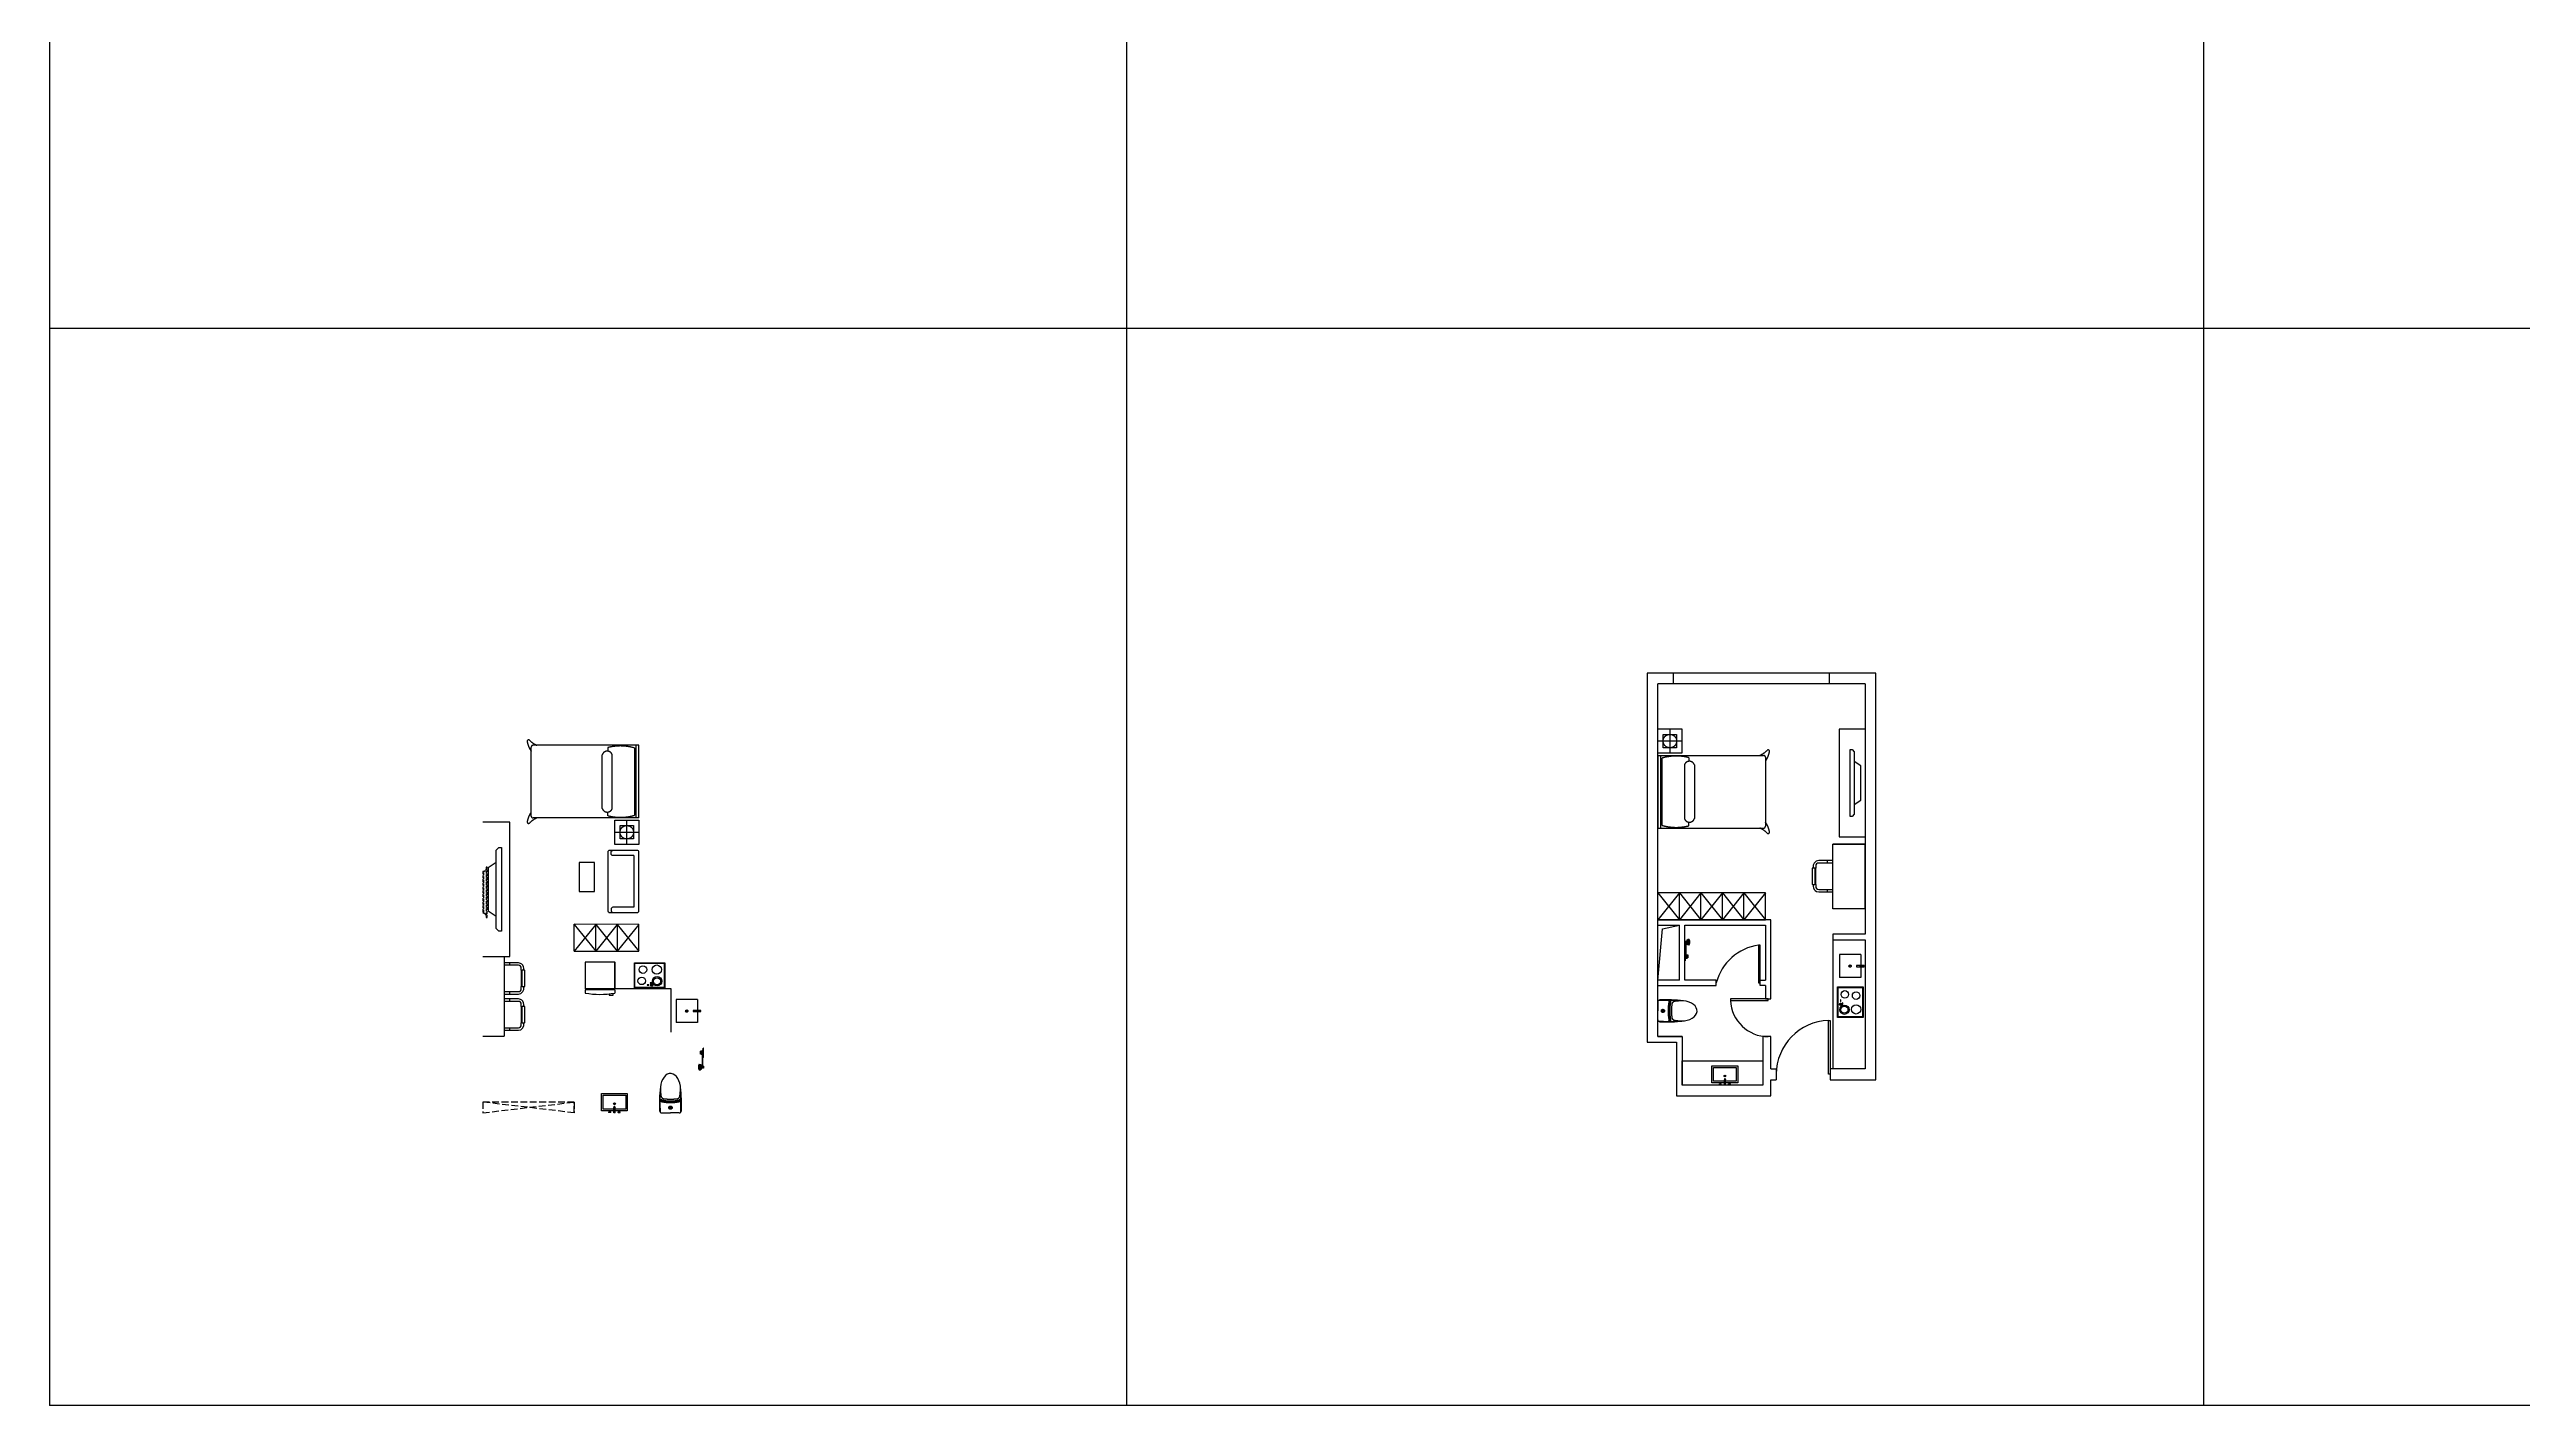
# Model space of a CAD drawing. Extents: x 64524 to 106254978, y -22354 to 20449254.
# Drawn here: x 106054978 to 106100903, y 19827214 to 19852395 of the extents above; entities that cross this region are included whole.
import ezdxf

# ---------------------------------------------------------------- set-up
doc = ezdxf.new("R2010")
doc.units = 0
doc.header["$LTSCALE"] = 1000
doc.header["$MEASUREMENT"] = 0
for name, pattern in [('125横厅$0$125横厅$0$DASH', [0.35, 0.25, -0.1]), ('88竖厅$1$88竖厅$0$DASH', [0.35, 0.25, -0.1]), ('DASH', [0.35, 0.25, -0.1])]:
    doc.linetypes.add(name, pattern=pattern)
doc.layers.get('0').update_dxf_attribs({"color": 255, "linetype": 'CONTINUOUS'})
for name, color, linetype in [('125横厅$0$125横厅$0$A-FURN', 251, 'CONTINUOUS'), ('88竖厅$1$88竖厅$0$A-FURN', 251, 'CONTINUOUS'), ('B不可动建筑图层', 6, 'CONTINUOUS'), ('DOOR_FIRE_TEXT', 7, 'CONTINUOUS'), ('J家具', 4, 'CONTINUOUS'), ('K可动模块', 4, 'CONTINUOUS'), ('WALL', 4, 'CONTINUOUS')]:
    doc.layers.add(name, color=color, linetype=linetype)
doc.styles.add('ROMANS', font='romans.shx', dxfattribs={"width": 0.5})
doc.styles.get("Standard").update_dxf_attribs({"font": '', "width": 0.75})
doc.styles.get('Standard').set_extended_font_data('FangSong_GB2312')

# ---------------------------------------------------------------- blocks, each defined once
blk = doc.blocks.new('88竖厅$0$88竖厅$0$A$C6CF67412')
at = {"linetype": '88竖厅$1$88竖厅$0$DASH', "ltscale": 0.2}
for p, q in [((1620, 1008), (1599, 1008)), ((1599, 1008), (1599, 72)), ((1620, 72), (1620, 1008)), ((1683, 924), (1662, 924)), ((1662, 924), (1662, 156)), ((1683, 156), (1683, 924)), ((1599, 72), (1620, 72)), ((1662, 156), (1683, 156))]:
    blk.add_line(p, q, dxfattribs=at)
at = {"linetype": '88竖厅$1$88竖厅$0$DASH', "ltscale": 0.2, "extrusion": (2.78838e-16, 6.99902e-16, -1)}
blk.add_ellipse((1698, 995), major_axis=(79.4, 0.5), ratio=1, start_param=2.047653, end_param=3.321456, dxfattribs=at)
at = {"linetype": '88竖厅$1$88竖厅$0$DASH', "ltscale": 0.2, "extrusion": (2.78497e-16, 7.00314e-16, -1)}
blk.add_ellipse((1698, 85), major_axis=(-79.4, 1), ratio=1, start_param=-0.185469, end_param=1.088334, dxfattribs=at)
blk = doc.blocks.new('bingxiang1')
for p, q in [((550, 0), (0, 0)), ((0, 0), (0, -495)), ((550, 0), (550, -495)), ((550, -495), (0, -495)), ((550, -516), (0, -516)), ((0, -516), (0, -577)), ((27, -495), (27, -516)), ((446, -591), (446, -612)), ((446, -612), (523, -612)), ((523, -495), (523, -516)), ((523, -612), (523, -581)), ((550, -516), (550, -577))]:
    blk.add_line(p, q)
blk.add_arc((275, 1056), 1656, 260.4416, 279.5584)
blk = doc.blocks.new('床')
at = {"layer": 'J家具', "linetype": 'DASH', "ltscale": 150}
for p, q in [((106061900, 19878614), (106061900, 19877709)), ((106063250, 19878614), (106061900, 19878614)), ((106063250, 19878564), (106061900, 19878564)), ((106063250, 19878614), (106063250, 19877930)), ((106063290, 19878164), (106063290, 19878614)), ((106063290, 19878614), (106063740, 19878614)), ((106063740, 19878614), (106063740, 19878164)), ((106063740, 19878164), (106063290, 19878164)), ((106061900, 19877714), (106061900, 19876716)), ((106063250, 19877930), (106063250, 19876716)), ((106061900, 19876716), (106061900, 19876649)), ((106063250, 19876716), (106063250, 19876649)), ((106062010, 19876614), (106061935, 19876614)), ((106063140, 19876614), (106062010, 19876614)), ((106063215, 19876614), (106063140, 19876614))]:
    blk.add_line(p, q, dxfattribs=at)
at = {"layer": 'J家具', "color": 251, "linetype": 'DASH', "ltscale": 150}
for p, q in [((106061950, 19878533), (106063200, 19878533)), ((106063390, 19878264), (106063390, 19878514)), ((106063390, 19878514), (106063640, 19878514)), ((106063515, 19878164), (106063515, 19878614)), ((106063640, 19878514), (106063640, 19878264)), ((106061943, 19878035), (106062010, 19878035)), ((106063072, 19878120), (106062078, 19878120)), ((106063207, 19878035), (106063140, 19878035)), ((106063740, 19878389), (106063290, 19878389)), ((106063640, 19878264), (106063390, 19878264)), ((106062169, 19877932), (106062078, 19877932)), ((106063072, 19877932), (106062078, 19877932))]:
    blk.add_line(p, q, dxfattribs=at)
blk.add_circle((106063515, 19878389), 125, dxfattribs=at)
for centre, radius, start, end in [((106062849, 19878271), 936, 163.7614, 194.6385), ((106062301, 19878271), 936, 345.3615, 16.2386), ((106062108, 19878026), 98.8, 107.9551, 252.0449), ((106063041, 19878026), 98.8, 287.9551, 72.0449)]:
    blk.add_arc(centre, radius, start, end, dxfattribs=at)
at = {"layer": 'J家具', "linetype": 'DASH', "ltscale": 150}
for centre, radius, start, end in [((106061501, 19876896), 437, 314.4254, 335.7104), ((106061935, 19876649), 35, 180, 270), ((106061935, 19876649), 35, 180, 270), ((106063215, 19876649), 35, 270, 0), ((106063215, 19876649), 35, 270, 0), ((106063649, 19876896), 437, 204.2896, 225.5746), ((106061826, 19876565), 26.4, 134.4254, 280.1236), ((106061751, 19876985), 453, 280.1236, 304.9237), ((106063399, 19876985), 453, 235.0763, 259.8764), ((106063324, 19876565), 26.4, 259.8764, 45.5746)]:
    blk.add_arc(centre, radius, start, end, dxfattribs=at)
blk = doc.blocks.new('马桶')
at = {"layer": 'J家具'}
for p in [(106068925, 19878064), (106069252, 19878064)]:
    blk.add_line(p, (106069088, 19878064), dxfattribs=at)
at = {"layer": 'J家具', "color": 251, "linetype": 'DASH', "ltscale": 150}
for radius in [29.6, 16.1]:
    blk.add_circle((106069088, 19877968), radius, dxfattribs=at)
at = {"layer": 'J家具'}
for centre, radius, start, end in [((106071460, 19877909), 2577, 177.4001, 187.1336), ((106068925, 19878024), 40, 90, 177.4001), ((106069252, 19878024), 40, 2.5999, 90), ((106066717, 19877909), 2577, 352.8664, 2.5999)]:
    blk.add_arc(centre, radius, start, end, dxfattribs=at)
at = {"layer": 'J家具', "color": 251, "linetype": 'DASH', "ltscale": 150}
for centre, radius, start, end in [((106073205, 19877867), 4312, 177.5288, 183.6994), ((106064972, 19877867), 4312, 356.3006, 2.4712), ((106068912, 19877862), 18.8, 174.0685, 287.6407), ((106068910, 19877871), 18.2, 203.5276, 286.6187), ((106068916, 19877846), 24.1, 198.0596, 297.7967), ((106070002, 19877595), 1100, 171.703, 180.3481), ((106068973, 19877743), 60, 95.3921, 169.5299), ((106069065, 19877270), 602, 87.7467, 104.3815), ((106069065, 19877270), 592, 87.7467, 104.3815), ((106069065, 19877290), 552, 87.5425, 104.3815), ((106069097, 19876431), 1378, 90.3409, 95.3921), ((106069112, 19877270), 602, 75.6185, 92.2533), ((106069112, 19877290), 552, 75.6185, 92.4575), ((106069080, 19876431), 1378, 84.6079, 89.6591), ((106069112, 19877270), 592, 75.6185, 92.2533), ((106069204, 19877743), 60, 10.4701, 84.6079), ((106069260, 19877846), 24.1, 242.2033, 341.9404), ((106069265, 19877862), 18.8, 252.3593, 5.9315), ((106069267, 19877871), 18.2, 253.3813, 336.4724), ((106068175, 19877595), 1100, 359.6519, 8.297)]:
    blk.add_arc(centre, radius, start, end, dxfattribs=at)
at = {"layer": 'J家具'}
blk.add_ellipse((106069088, 19877623), major_axis=(0, 289), ratio=0.648116, start_param=1.570796, end_param=4.592942, dxfattribs=at)
blk = doc.blocks.new('淋浴')
at = {"layer": 'J家具', "linetype": 'DASH', "ltscale": 150, "extrusion": (-1.36181e-08, 7.05684e-19, 1)}
for p, q in [((106067686, 19878614, 0), (106067686, 19878604, 0)), ((106067856, 19878614, 0), (106067686, 19878614, 0)), ((106067856, 19878604, 0), (106067686, 19878604, 0)), ((106067739, 19878612, 0), (106067741, 19878614, 0)), ((106067739, 19878612, 0), (106067739, 19878575, 0)), ((106067741, 19878573, 0), (106067739, 19878575, 0)), ((106067801, 19878614, 0), (106067741, 19878614, 0)), ((106067801, 19878573, 0), (106067741, 19878573, 0)), ((106067744, 19878591, 0), (106067743, 19878590, 0)), ((106067743, 19878590, 0), (106067743, 19878556, 0)), ((106067744, 19878555, 0), (106067743, 19878556, 0)), ((106067797, 19878591, 0), (106067744, 19878591, 0)), ((106067797, 19878555, 0), (106067744, 19878555, 0)), ((106067745, 19878591, 0), (106067745, 19878602, 0)), ((106067755, 19878590, 0), (106067756, 19878591, 0)), ((106067755, 19878590, 0), (106067755, 19878562, 0)), ((106067756, 19878561, 0), (106067755, 19878562, 0)), ((106067785, 19878591, 0), (106067756, 19878591, 0)), ((106067785, 19878561, 0), (106067756, 19878561, 0)), ((106067757, 19878593, 0), (106067757, 19878602, 0)), ((106067784, 19878593, 0), (106067757, 19878593, 0)), ((106067758, 19878591, 0), (106067758, 19878593, 0)), ((106067783, 19878591, 0), (106067783, 19878593, 0)), ((106067784, 19878593, 0), (106067784, 19878602, 0)), ((106067785, 19878591, 0), (106067786, 19878590, 0)), ((106067786, 19878562, 0), (106067785, 19878561, 0)), ((106067786, 19878590, 0), (106067786, 19878562, 0)), ((106067796, 19878591, 0), (106067796, 19878602, 0)), ((106067797, 19878591, 0), (106067798, 19878590, 0)), ((106067798, 19878556, 0), (106067797, 19878555, 0)), ((106067798, 19878590, 0), (106067798, 19878556, 0)), ((106067801, 19878614, 0), (106067803, 19878612, 0)), ((106067803, 19878575, 0), (106067801, 19878573, 0)), ((106067803, 19878612, 0), (106067803, 19878575, 0)), ((106067856, 19878614, 0), (106067856, 19878604, 0))]:
    blk.add_line(p, q, dxfattribs=at)
at = {"layer": 'J家具', "linetype": 'DASH', "ltscale": 150, "extrusion": (-1.36181e-08, 7.05684e-19, 1), "elevation": -1}
for points in [[(106067856, 19878604), (106067792, 19878602), (106067737, 19878602), (106067686, 19878604)], [(106067803, 19878597), (106068022, 19878597)], [(106067803, 19878587), (106068022, 19878587)], [(106067986, 19878534), (106067986, 19878557)], [(106068018, 19878614), (106068019, 19878574)], [(106068018, 19878614), (106068055, 19878614)], [(106068022, 19878597), (106068022, 19878572)], [(106068027, 19878564), (106068025, 19878562)], [(106068046, 19878564), (106068048, 19878562)], [(106068050, 19878597), (106068050, 19878572)], [(106068055, 19878614), (106068054, 19878574)], [(106068086, 19878534), (106068086, 19878557)]]:
    blk.add_lwpolyline(points, dxfattribs=at)
at = {"layer": 'J家具', "linetype": 'DASH', "ltscale": 150, "extrusion": (-1.36181e-08, 7.05684e-19, 1)}
for centre, radius, start, end in [((106068036, 19878574, -1), 17.3, 180, 227.216), ((106068036, 19878574, -1), 15.3, 312.784, 227.216), ((106068036, 19878574, -1), 14.3, 312.784, 227.216), ((106068036, 19878597, -1), 14, 357.7558, 180), ((106068036, 19878574, -1), 17.3, 312.784, 0)]:
    blk.add_arc(centre, radius, start, end, dxfattribs=at)
for centre, start_param, end_param in [((106068036, 19878557, 0), 4.712389, 10.995574), ((106068036, 19878534, 0), 0, 3.141593)]:
    blk.add_ellipse(centre, major_axis=(-50, 0, 0), ratio=0.298895, start_param=start_param, end_param=end_param, dxfattribs=at)
at = {"layer": 'J家具', "linetype": 'DASH', "ltscale": 150, "extrusion": (1.36181e-08, -7.05684e-19, -1)}
blk.add_ellipse((106068036, 19878558, 0), major_axis=(-42.9, 0, 0), ratio=0.257242, start_param=-1.570796, end_param=4.712389, dxfattribs=at)
blk = doc.blocks.new('台盆')
at = {"layer": 'J家具', "extrusion": (-7.05685e-19, -1.36181e-08, 1)}
for p, q in [((106070177, 19877398, 0), (106070187, 19877399, 0)), ((106070177, 19877380, 0), (106070187, 19877379, 0)), ((106070281, 19877399, 0), (106070189, 19877399, 0)), ((106070281, 19877378, 0), (106070189, 19877378, 0)), ((106070284, 19877492, 0), (106070268, 19877492, 0)), ((106070268, 19877457, 0), (106070268, 19877492, 0)), ((106070284, 19877457, 0), (106070268, 19877457, 0)), ((106070284, 19877320, 0), (106070268, 19877320, 0)), ((106070268, 19877320, 0), (106070268, 19877286, 0)), ((106070284, 19877286, 0), (106070268, 19877286, 0)), ((106070281, 19877402, 0), (106070281, 19877375, 0)), ((106070288, 19877402, 0), (106070281, 19877402, 0)), ((106070288, 19877375, 0), (106070281, 19877375, 0)), ((106070284, 19877457, 0), (106070284, 19877492, 0)), ((106070288, 19877488, 0), (106070284, 19877488, 0)), ((106070288, 19877461, 0), (106070284, 19877461, 0)), ((106070284, 19877320, 0), (106070284, 19877286, 0)), ((106070288, 19877317, 0), (106070284, 19877317, 0)), ((106070288, 19877289, 0), (106070284, 19877289, 0)), ((106070285, 19877402, 0), (106070285, 19877375, 0)), ((106070288, 19877402, 0), (106070288, 19877375, 0))]:
    blk.add_line(p, q, dxfattribs=at)
at = {"layer": 'J家具', "extrusion": (-7.05685e-19, -1.36181e-08, 1), "elevation": 0}
for points in [[(106070249, 19877378), (106070249, 19877147), (106069930, 19877147), (106069930, 19877627), (106070249, 19877627), (106070249, 19877399)], [(106070219, 19877378), (106070219, 19877177), (106069960, 19877177), (106069960, 19877597), (106070219, 19877597), (106070219, 19877399)]]:
    blk.add_lwpolyline(points, dxfattribs=at)
at = {"layer": 'J家具', "extrusion": (-7.05685e-19, -1.36181e-08, 1)}
for radius in [16.9, 12.3, 10.3]:
    blk.add_circle((106070120, 19877389, 0), radius, dxfattribs=at)
for centre, radius, start, end in [((106070179, 19877389, 0), 8.91, 97.6621, 262.3376), ((106070189, 19877389, 0), 10.3, 89.9998, 269.9998)]:
    blk.add_arc(centre, radius, start, end, dxfattribs=at)
blk = doc.blocks.new('椅子')
at = {"layer": 'DOOR_FIRE_TEXT', "color": 4, "linetype": 'ByBlock', "extrusion": (7.05687e-19, 1.36181e-08, 1)}
for p, q in [((106083564, 19878808), (106083564, 19878546, 0)), ((106083564, 19878546, 0), (106083574, 19878501, 0)), ((106083574, 19878501, 0), (106083611, 19878460, 0)), ((106084101, 19878463, 0), (106084121, 19878482, 0)), ((106084121, 19878482, 0), (106084135, 19878504, 0)), ((106084135, 19878504, 0), (106084144, 19878546, 0)), ((106084144, 19878546, 0), (106084144, 19878808)), ((106083611, 19878460, 0), (106083649, 19878446, 0)), ((106083649, 19878446, 0), (106083703, 19878446, 0)), ((106083703, 19878446, 0), (106083703, 19878435, 0)), ((106083703, 19878435, 0), (106083706, 19878427, 0)), ((106083706, 19878427, 0), (106083713, 19878425, 0)), ((106083713, 19878425, 0), (106083996, 19878425, 0)), ((106083996, 19878425, 0), (106084003, 19878427, 0)), ((106084003, 19878427, 0), (106084006, 19878435, 0)), ((106084006, 19878435, 0), (106084006, 19878446, 0)), ((106084006, 19878446, 0), (106084044, 19878446, 0)), ((106084044, 19878446, 0), (106084070, 19878449, 0)), ((106084070, 19878449, 0), (106084101, 19878463, 0))]:
    blk.add_line(p, q, dxfattribs=at)
at = {"layer": 'K可动模块', "extrusion": (7.05687e-19, 1.36181e-08, 1)}
blk.add_line((106084006, 19878491, 0), (106083703, 19878491, 0), dxfattribs=at)
at = {"layer": 'K可动模块', "extrusion": (7.05687e-19, 1.36181e-08, 1), "elevation": 0}
for points in [[(106083609, 19878710), (106083564, 19878710)], [(106084144, 19878710), (106084099, 19878710)]]:
    blk.add_lwpolyline(points, dxfattribs=at)
for points in [[(106083609, 19878808), (106083609, 19878546, 0.414214), (106083664, 19878491), (106083703, 19878491)], [(106084006, 19878491), (106084044, 19878491, 0.414214), (106084099, 19878546), (106084099, 19878808)]]:
    blk.add_lwpolyline(points, format="xyb", dxfattribs=at)
blk.add_lwpolyline([(106083996, 19878481), (106083713, 19878481, 0.414214), (106083703, 19878471), (106083703, 19878435, 0.414214), (106083713, 19878425), (106083996, 19878425, 0.414214), (106084006, 19878435), (106084006, 19878471, 0.414214)], format="xyb", close=True, dxfattribs=at)
blk = doc.blocks.new('沙发')
at = {"layer": 'J家具', "extrusion": (1.12917e-07, -2.4151e-06, 1)}
blk.add_line((106086647, 19877458, 0), (106086647, 19875958, 0), dxfattribs=at)
at = {"layer": 'J家具'}
blk.add_lwpolyline([(106085063, 19876421), (106085512, 19876421), (106085512, 19877257), (106085063, 19877257)], close=True, dxfattribs=at)
at = {"layer": 'J家具', "extrusion": (1.12917e-07, -2.4151e-06, 1), "elevation": -36}
blk.add_lwpolyline([(106085947, 19877608, 0.414214), (106085897, 19877558), (106085897, 19875858, 0.414214), (106085947, 19875808), (106086747, 19875808, 0.414214), (106086797, 19875858), (106086797, 19877558, 0.414214), (106086747, 19877608)], format="xyb", close=True, dxfattribs=at)
at = {"layer": 'J家具', "extrusion": (1.12945e-07, 2.4151e-06, 1), "elevation": 60}
blk.add_lwpolyline([(106086647, 19877458), (106086044, 19877458, -0.414214), (106085994, 19877508), (106085994, 19877558, -0.414214), (106086044, 19877608)], format="xyb", dxfattribs=at)
at = {"layer": 'J家具', "extrusion": (1.12917e-07, -2.4151e-06, 1), "elevation": -36}
blk.add_lwpolyline([(106086647, 19875958), (106086044, 19875958, 0.414214), (106085994, 19875908), (106085994, 19875858, 0.414214), (106086044, 19875808)], format="xyb", dxfattribs=at)
blk = doc.blocks.new('电视')
at = {"layer": 'J家具', "linetype": 'DASH', "ltscale": 150}
for p, q in [((106066638, 19850892, 0), (106064138, 19850892, 0)), ((106064138, 19850892, 0), (106064138, 19850292, 0)), ((106066638, 19850292, 0), (106066638, 19850892, 0)), ((106064613, 19850642, 0), (106066163, 19850642, 0)), ((106064613, 19850592, 0), (106064613, 19850642, 0)), ((106064663, 19850542, 0), (106064613, 19850592, 0)), ((106066113, 19850542, 0), (106064663, 19850542, 0)), ((106065888, 19850542, 0), (106064888, 19850542, 0)), ((106064888, 19850542, 0), (106064988, 19850392, 0)), ((106064988, 19850392, 0), (106065788, 19850392, 0)), ((106065788, 19850392, 0), (106065888, 19850542, 0)), ((106066163, 19850592, 0), (106066113, 19850542, 0)), ((106066163, 19850642, 0), (106066163, 19850592, 0))]:
    blk.add_line(p, q, dxfattribs=at)
blk = doc.blocks.new('书桌')
at = {"layer": 'DOOR_FIRE_TEXT', "color": 4, "linetype": 'ByBlock', "extrusion": (-7.05685e-19, -1.36181e-08, 1)}
for p, q in [((106061811, 19875367, 0), (106061802, 19875325, 0)), ((106061802, 19875325, 0), (106061802, 19875064)), ((106061825, 19875390, 0), (106061811, 19875367, 0)), ((106061845, 19875409, 0), (106061825, 19875390, 0)), ((106061876, 19875422, 0), (106061845, 19875409, 0)), ((106061902, 19875425, 0), (106061876, 19875422, 0)), ((106061940, 19875425, 0), (106061902, 19875425, 0)), ((106061943, 19875444, 0), (106061940, 19875437, 0)), ((106061940, 19875437, 0), (106061940, 19875425, 0)), ((106061950, 19875447, 0), (106061943, 19875444, 0)), ((106062234, 19875447, 0), (106061950, 19875447, 0)), ((106062241, 19875444, 0), (106062234, 19875447, 0)), ((106062244, 19875437, 0), (106062241, 19875444, 0)), ((106062244, 19875426, 0), (106062244, 19875437, 0)), ((106062297, 19875426, 0), (106062244, 19875426, 0)), ((106062335, 19875412, 0), (106062297, 19875426, 0)), ((106062372, 19875371, 0), (106062335, 19875412, 0)), ((106062382, 19875325, 0), (106062372, 19875371, 0)), ((106062382, 19875064), (106062382, 19875325, 0))]:
    blk.add_line(p, q, dxfattribs=at)
at = {"layer": 'J家具', "linetype": 'DASH', "ltscale": 150}
for p, q in [((106061488, 19875064), (106062688, 19875064)), ((106061488, 19874464), (106061488, 19875064)), ((106062688, 19874464), (106062688, 19875064)), ((106062688, 19875064), (106062688, 19874464)), ((106061488, 19874464), (106062688, 19874464))]:
    blk.add_line(p, q, dxfattribs=at)
at = {"layer": 'K可动模块', "extrusion": (-7.05685e-19, -1.36181e-08, 1)}
blk.add_line((106061940, 19875380, 0), (106062244, 19875380, 0), dxfattribs=at)
at = {"layer": 'K可动模块', "extrusion": (-7.05685e-19, -1.36181e-08, 1), "elevation": 0}
for points in [[(106061940, 19875380), (106061902, 19875380, 0.414214), (106061847, 19875325), (106061847, 19875064)], [(106062337, 19875064), (106062337, 19875325, 0.414214), (106062282, 19875380), (106062244, 19875380)]]:
    blk.add_lwpolyline(points, format="xyb", dxfattribs=at)
blk.add_lwpolyline([(106061950, 19875390), (106062234, 19875390, 0.414214), (106062244, 19875400), (106062244, 19875437, 0.414214), (106062234, 19875447), (106061950, 19875447, 0.414214), (106061940, 19875437), (106061940, 19875400, 0.414214)], format="xyb", close=True, dxfattribs=at)
for points in [[(106061802, 19875162), (106061847, 19875162)], [(106062337, 19875162), (106062382, 19875162)]]:
    blk.add_lwpolyline(points, dxfattribs=at)
at = {"layer": 'J家具', "linetype": 'DASH', "ltscale": 150, "oblique": -180, "text_generation_flag": 4, "width": 0.746669, "flags": 9}
blk.add_attdef('YSIZE', (106062688, 19874767), '', height=0.171, dxfattribs=at)
blk = doc.blocks.new('厨具')
at = {"layer": 'J家具'}
for p, q in [((106067612, 19875019, -1), (106067623, 19875008, 3)), ((106067854, 19874956, 1), (106067854, 19874964, 1)), ((106067868, 19874921, 1), (106067868, 19874929, 1)), ((106067925, 19874956, 1), (106067925, 19874964, 1)), ((106068177, 19875019, -1), (106068166, 19875008, 3)), ((106067623, 19874557, 3), (106067612, 19874546, 0)), ((106068177, 19874546, 0), (106068166, 19874557, 3))]:
    blk.add_line(p, q, dxfattribs=at)
at = {"layer": 'J家具', "elevation": 1}
for points in [[(106067842, 19874956), (106067866, 19874956, 0.414214), (106067869, 19874959), (106067869, 19874961, 0.414214), (106067866, 19874964), (106067842, 19874964, 0.414214), (106067840, 19874961), (106067840, 19874959, 0.414214)], [(106067856, 19874921), (106067880, 19874921, 0.414214), (106067883, 19874924), (106067883, 19874926, 0.414214), (106067880, 19874929), (106067856, 19874929, 0.414214), (106067853, 19874926), (106067853, 19874924, 0.414214)], [(106067913, 19874956), (106067937, 19874956, 0.414214), (106067940, 19874959), (106067940, 19874961, 0.414214), (106067937, 19874964), (106067913, 19874964, 0.414214), (106067910, 19874961), (106067910, 19874959, 0.414214)]]:
    blk.add_lwpolyline(points, format="xyb", close=True, dxfattribs=at)
at = {"layer": 'J家具', "elevation": -1}
for points in [[(106068781, 19874586), (106068781, 19874986), (106068350, 19874986)], [(106068781, 19874586), (106068350, 19874586), (106068350, 19874986)], [(106068576, 19874667), (106068554, 19874667), (106068554, 19874666)], [(106068554, 19874667), (106068554, 19874666)], [(106068554, 19874666), (106068554, 19874525)], [(106068576, 19874667), (106068577, 19874667), (106068577, 19874666)], [(106068577, 19874525), (106068577, 19874666)]]:
    blk.add_lwpolyline(points, dxfattribs=at)
for points in [[(106068586, 19874787), (106068584, 19874779), (106068579, 19874772), (106068575, 19874769), (106068570, 19874766), (106068565, 19874766), (106068561, 19874766), (106068556, 19874768), (106068552, 19874770), (106068549, 19874774), (106068546, 19874779), (106068545, 19874787), (106068546, 19874794), (106068550, 19874801), (106068557, 19874805), (106068565, 19874807), (106068573, 19874805), (106068579, 19874801), (106068584, 19874794)], [(106068582, 19874787), (106068579, 19874778), (106068574, 19874772), (106068565, 19874770), (106068557, 19874772), (106068550, 19874778), (106068548, 19874787), (106068550, 19874794), (106068557, 19874801), (106068565, 19874803), (106068574, 19874801), (106068579, 19874794)], [(106068557, 19874604), (106068557, 19874527), (106068573, 19874527), (106068573, 19874604)]]:
    blk.add_lwpolyline(points, close=True, dxfattribs=at)
at = {"layer": 'J家具'}
for centre, radius in [((106067755, 19874891, 611), 86.2), ((106067755, 19874891, 611), 65.5), ((106067855, 19874961, 1), 20.3), ((106067855, 19874961, 1), 17.5), ((106068040, 19874884, 611), 69.4), ((106067761, 19874675, 611), 86.2), ((106068017, 19874675, 611), 69.4)]:
    blk.add_circle(centre, radius, dxfattribs=at)
for points in [[(106067612, 19875019, -1), (106068177, 19875019, -1), (106068177, 19874546, 0), (106067612, 19874546, 0)], [(106067623, 19875008, 3), (106068166, 19875008, 1), (106068166, 19874557, 1), (106067623, 19874557, 3)]]:
    blk.add_3dface(points, dxfattribs=at)
at = {"layer": 'J家具', "char_height": 9.2, "width": 11.96, "attachment_point": 3, "rotation": 180, "style": 'ROMANS'}
for s, insert in [('-', (106067845, 19874955, 1)), ('+', (106067858, 19874955, 1)), ('-', (106067858, 19874921, 1)), ('+', (106067872, 19874921, 1)), ('-', (106067915, 19874955, 1)), ('+', (106067929, 19874955, 1))]:
    blk.add_mtext(s, dxfattribs=dict(at, insert=insert))

msp = doc.modelspace()

# ---------------------------------------------------------------- linework, layer by layer
at = {"linetype": 'Continuous'}
for p, q in [((106054978, 19887214), (106054978, 19827214)), ((106074978, 19887214), (106074978, 19827214)), ((106094978, 19887214), (106094978, 19827214)), ((106254978, 19847214), (106054978, 19847214)), ((106254978, 19827214), (106054978, 19827214))]:
    msp.add_line(p, q, dxfattribs=at)
at = {"layer": '125横厅$0$125横厅$0$A-FURN', "linetype": '125横厅$0$125横厅$0$DASH', "ltscale": 0.2}
msp.add_line((106063424, 19838049), (106063024, 19838049), dxfattribs=at)
at = {"layer": '125横厅$0$125横厅$0$A-FURN', "color": 251, "linetype": '125横厅$0$125横厅$0$DASH', "ltscale": 0.5}
msp.add_lwpolyline([(106064724, 19832649), (106064724, 19832849), (106063024, 19832849), (106063024, 19832649), (106064724, 19832849), (106064724, 19832649), (106063024, 19832849)], dxfattribs=at)
at = {"layer": 'B不可动建筑图层', "color": 6}
for p, q in [((106088895, 19840814), (106084645, 19840814)), ((106084645, 19840814), (106084645, 19833964)), ((106084845, 19834064), (106084845, 19840614)), ((106088695, 19840614), (106084845, 19840614)), ((106085129, 19840814), (106085129, 19840614)), ((106088029, 19840814), (106088029, 19840614)), ((106088695, 19840614), (106088695, 19835964)), ((106088895, 19833264), (106088895, 19840814)), ((106086945, 19836234), (106084845, 19836234)), ((106086945, 19834764), (106086945, 19836234)), ((106084845, 19836134), (106085245, 19836134)), ((106085245, 19835114), (106085245, 19836134)), ((106085345, 19836134), (106086845, 19836134)), ((106085345, 19835114), (106085345, 19836134)), ((106086845, 19836134), (106086845, 19835114)), ((106088695, 19835964), (106088095, 19835964)), ((106088095, 19835964), (106088095, 19835864)), ((106088095, 19835864), (106088695, 19835864)), ((106088695, 19835864), (106088695, 19833464)), ((106085245, 19835114), (106084845, 19835114)), ((106084845, 19835014), (106085930, 19835014)), ((106085930, 19835114), (106085345, 19835114)), ((106085930, 19835014), (106085930, 19835114)), ((106086745, 19835014), (106086745, 19835114)), ((106086745, 19835114), (106086845, 19835114)), ((106086845, 19835014), (106086745, 19835014)), ((106086845, 19835014), (106086845, 19834764)), ((106086845, 19834764), (106086945, 19834764)), ((106084645, 19833964), (106085195, 19833964)), ((106085195, 19833964), (106085195, 19832964)), ((106086945, 19834064), (106086795, 19834064)), ((106086795, 19834064), (106086795, 19833164)), ((106086945, 19833464), (106086945, 19834064)), ((106086795, 19833164), (106085295, 19833164)), ((106086945, 19832964), (106086945, 19833264)), ((106087045, 19833464), (106087045, 19833264)), ((106088045, 19833464), (106088045, 19833264)), ((106088045, 19833264), (106088895, 19833264)), ((106088695, 19833464), (106088095, 19833464)), ((106085195, 19832964), (106086945, 19832964))]:
    msp.add_line(p, q, dxfattribs=at)
for points in [[(106086745, 19835064), (106086745, 19835764), (106086715, 19835764), (106086715, 19835064)], [(106086895, 19834764), (106086195, 19834764), (106086195, 19834734), (106086895, 19834734)], [(106088045, 19833364), (106088015, 19833364), (106088015, 19834364), (106088045, 19834364)]]:
    msp.add_lwpolyline(points, close=True, dxfattribs=at)
for points in [[(106084845, 19834064), (106085295, 19834064), (106085295, 19833164)], [(106086945, 19833464), (106087045, 19833464)], [(106086945, 19833264), (106087045, 19833264)], [(106088095, 19833464), (106088045, 19833464)]]:
    msp.add_lwpolyline(points, dxfattribs=at)
for centre, radius, start, end in [((106086859, 19834812), 963, 98.6203, 164.7848), ((106086895, 19834764), 700, 182.4563, 270), ((106088045, 19833364), 1000, 91.7191, 180.0002)]:
    msp.add_arc(centre, radius, start, end, dxfattribs=at)
at = {"layer": 'J家具', "linetype": 'DASH', "ltscale": 150}
for p, q in [((106063524, 19838049), (106063024, 19838049)), ((106063524, 19835549), (106063524, 19838049)), ((106063274, 19837299), (106063124, 19837199)), ((106063124, 19837199), (106063124, 19836399)), ((106063274, 19837524), (106063324, 19837574)), ((106063274, 19836074), (106063274, 19837524)), ((106063274, 19836299), (106063274, 19837299)), ((106063324, 19837574), (106063374, 19837574)), ((106063374, 19837574), (106063374, 19836024)), ((106063124, 19836399), (106063274, 19836299)), ((106063324, 19836024), (106063274, 19836074)), ((106063374, 19836024), (106063324, 19836024)), ((106063024, 19835549), (106063524, 19835549)), ((106063424, 19835549), (106063424, 19834075)), ((106063024, 19834075), (106063424, 19834075))]:
    msp.add_line(p, q, dxfattribs=at)
at = {"layer": 'J家具'}
for p, q in [((106086845, 19836734, 0), (106084845, 19836734)), ((106084845, 19836234), (106084845, 19836734)), ((106085245, 19836234, 0), (106085245, 19836734, 0)), ((106085645, 19836234, 0), (106085645, 19836734, 0)), ((106086045, 19836234, 0), (106086045, 19836734, 0)), ((106086045, 19836234, 0), (106086045, 19836734, 0)), ((106086445, 19836234, 0), (106086445, 19836734, 0)), ((106086845, 19836234, 0), (106086845, 19836734, 0)), ((106065924, 19836149), (106064724, 19836150, 0)), ((106064724, 19835650, 0), (106064724, 19836150, 0)), ((106065124, 19835649, 0), (106065124, 19836149, 0)), ((106065524, 19835649, 0), (106065524, 19836149, 0)), ((106065924, 19835649), (106065924, 19836149)), ((106088095, 19835864), (106088095, 19833464)), ((106065839, 19835437, 0), (106065851, 19835426, 3)), ((106066393, 19835426, 3), (106066404, 19835437, 0)), ((106065839, 19834964, -1), (106065851, 19834975, 3)), ((106066091, 19835027, 1), (106066091, 19835019, 1)), ((106066148, 19835062, 1), (106066148, 19835054, 1)), ((106066162, 19835027, 1), (106066162, 19835019, 1)), ((106066404, 19834964, -1), (106066393, 19834975, 3))]:
    msp.add_line(p, q, dxfattribs=at)
at = {"layer": 'J家具', "color": 251, "ltscale": 150}
for p, q in [((106085245, 19836734, 0), (106084845, 19836234, 0)), ((106084845, 19836734), (106085245, 19836234, 0)), ((106085645, 19836734, 0), (106085245, 19836234, 0)), ((106085245, 19836734, 0), (106085645, 19836234, 0)), ((106086045, 19836734, 0), (106085645, 19836234, 0)), ((106085645, 19836734, 0), (106086045, 19836234, 0)), ((106086445, 19836734, 0), (106086045, 19836234, 0)), ((106086045, 19836734, 0), (106086445, 19836234, 0)), ((106086845, 19836734, 0), (106086445, 19836234, 0)), ((106086445, 19836734, 0), (106086845, 19836234, 0)), ((106065124, 19836149, 0), (106064724, 19835650, 0)), ((106064724, 19836149, 0), (106065124, 19835650, 0)), ((106065523, 19836149, 0), (106065123, 19835649, 0)), ((106065123, 19836149, 0), (106065523, 19835649, 0)), ((106065923, 19836149, 0), (106065523, 19835649, 0)), ((106065523, 19836149, 0), (106065923, 19835649, 0))]:
    msp.add_line(p, q, dxfattribs=at)
at = {"layer": 'J家具', "linetype": 'Continuous'}
for p, q in [((106084845, 19836234), (106086045, 19836234, 0)), ((106086045, 19836234, 0), (106086845, 19836234, 0)), ((106064724, 19835650, 0), (106065924, 19835649))]:
    msp.add_line(p, q, dxfattribs=at)
at = {"layer": 'J家具', "color": 251, "ltscale": 150}
msp.add_lwpolyline([(106084845, 19835109), (106084935, 19836063), (106085245, 19836134)], dxfattribs=at)
at = {"layer": 'J家具'}
for points in [[(106066524, 19834149), (106066524, 19834449), (106066524, 19834949), (106065474, 19834950), (106065474, 19835450)], [(106067013, 19834755), (106066613, 19834755), (106066613, 19834324)], [(106067013, 19834755), (106067013, 19834324), (106066613, 19834324)], [(106066931, 19834550), (106066931, 19834551), (106066932, 19834551)], [(106066931, 19834550), (106066931, 19834528), (106066932, 19834528)], [(106066931, 19834528), (106066932, 19834528)], [(106067074, 19834551), (106066932, 19834551)], [(106066932, 19834528), (106067074, 19834528)]]:
    msp.add_lwpolyline(points, dxfattribs=at)
at = {"layer": 'J家具', "elevation": 1}
for points in [[(106066103, 19835027), (106066079, 19835027, 0.414214), (106066076, 19835024), (106066076, 19835022, 0.414214), (106066079, 19835019), (106066103, 19835019, 0.414214), (106066106, 19835022), (106066106, 19835024, 0.414214)], [(106066160, 19835062), (106066136, 19835062, 0.414214), (106066133, 19835059), (106066133, 19835057, 0.414214), (106066136, 19835054), (106066160, 19835054, 0.414214), (106066163, 19835057), (106066163, 19835059, 0.414214)], [(106066174, 19835027), (106066150, 19835027, 0.414214), (106066147, 19835024), (106066147, 19835022, 0.414214), (106066150, 19835019), (106066174, 19835019, 0.414214), (106066177, 19835022), (106066177, 19835024, 0.414214)]]:
    msp.add_lwpolyline(points, format="xyb", close=True, dxfattribs=at)
at = {"layer": 'J家具'}
for points in [[(106066812, 19834560), (106066820, 19834558), (106066827, 19834553), (106066830, 19834549), (106066832, 19834544), (106066833, 19834539), (106066833, 19834535), (106066831, 19834530), (106066828, 19834526), (106066825, 19834523), (106066820, 19834520), (106066812, 19834519), (106066804, 19834520), (106066798, 19834524), (106066793, 19834531), (106066792, 19834539), (106066793, 19834547), (106066798, 19834553), (106066804, 19834558)], [(106066812, 19834556), (106066821, 19834553), (106066827, 19834548), (106066829, 19834539), (106066827, 19834531), (106066821, 19834524), (106066812, 19834522), (106066804, 19834524), (106066798, 19834531), (106066795, 19834539), (106066798, 19834548), (106066804, 19834553)], [(106066995, 19834531), (106067072, 19834531), (106067072, 19834547), (106066995, 19834547)]]:
    msp.add_lwpolyline(points, close=True, dxfattribs=at)
at = {"layer": 'J家具', "linetype": 'Continuous'}
msp.add_lwpolyline([(106085295, 19833614), (106086795, 19833614), (106086795, 19833164), (106085295, 19833164)], close=True, dxfattribs=at)
at = {"layer": 'J家具'}
for centre, radius in [((106065999, 19835308, 611), 69.4), ((106066256, 19835308, 611), 86.2), ((106065976, 19835099, 611), 69.4), ((106066162, 19835022, 1), 20.3), ((106066162, 19835022, 1), 17.5), ((106066262, 19835092, 611), 86.2), ((106066262, 19835092, 611), 65.5)]:
    msp.add_circle(centre, radius, dxfattribs=at)
for points in [[(106066404, 19834964, -1), (106065839, 19834964, -1), (106065839, 19835437, 0), (106066404, 19835437, 0)], [(106066393, 19834975, 3), (106065851, 19834975, 1), (106065851, 19835426, 1), (106066393, 19835426, 3)]]:
    msp.add_3dface(points, dxfattribs=at)
at = {"layer": 'WALL'}
for p, q in [((106085295, 19834064), (106084845, 19834064)), ((106085195, 19833964), (106085195, 19833164))]:
    msp.add_line(p, q, dxfattribs=at)

# ---------------------------------------------------------------- block references
at = {"layer": '88竖厅$1$88竖厅$0$A-FURN', "ltscale": 0.2, "rotation": 180}
msp.add_blockref('88竖厅$0$88竖厅$0$A$C6CF67412', (106064707, 19837284), dxfattribs=at)
at = {"layer": 'J家具'}
for name, p, rotation in [('床', (86187310, 125901374), 270), ('床', (125963458, -86223963), 89.99999999999999), ('书桌', (125963158, -86225050), 90), ('淋浴', (125963958, -86232217), 90), ('椅子', (125942231, -86248710), 90), ('厨具', (125963202, -86233191, 1), 90), ('椅子', (125942231, -86249381), 90), ('马桶', (125962908, -86234546), 90), ('淋浴', (86188510, 125901535), 270), ('台盆', (86208703, 125903453), 270), ('马桶', (212135598, 39710713), 180), ('台盆', (86188081, 125902938), 270)]:
    msp.add_blockref(name, p, dxfattribs=dict(at, rotation=rotation))
at = {"layer": 'J家具', "xscale": 0.8, "yscale": 0.8, "zscale": 0.8, "rotation": 90}
msp.add_blockref('电视', (121968928, -65013537, 0), dxfattribs=at)
at = {"layer": 'J家具', "xscale": 0.6400000000000001, "yscale": 0.6400000000000001, "zscale": 0.6400000000000001}
msp.add_blockref('沙发', (38170373, 7115852), dxfattribs=at)
at = {"layer": 'J家具'}
msp.add_blockref('bingxiang1', (106064924, 19835449), dxfattribs=at)

# ---------------------------------------------------------------- texts
at = {"layer": 'J家具', "char_height": 9.2, "width": 11.96, "attachment_point": 3, "style": 'ROMANS'}
for s, insert in [('+', (106066087, 19835028, 1)), ('-', (106066101, 19835028, 1)), ('+', (106066144, 19835062, 1)), ('-', (106066158, 19835062, 1)), ('+', (106066158, 19835028, 1)), ('-', (106066172, 19835028, 1))]:
    msp.add_mtext(s, dxfattribs=dict(at, insert=insert))

doc.saveas('drawing.dxf')
